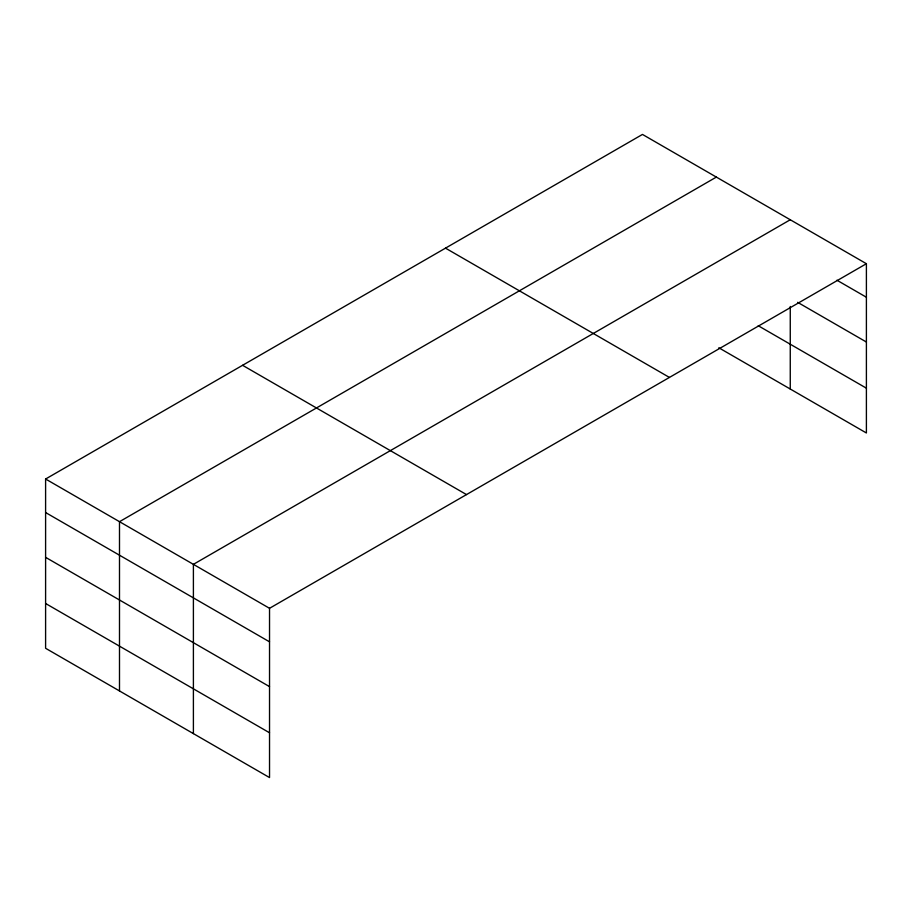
<?xml version="1.0" encoding="UTF-8"?>
<svg xmlns="http://www.w3.org/2000/svg" width="912" height="912" viewBox="0 0 912 912"><rect width="100%" height="100%" fill="white"/><g stroke="black" fill="none" stroke-linecap="round" stroke-linejoin="round"><path stroke-width="1.37" d="M866.4 263.716L642.47 134.429L45.6 479.017L45.6 648.284L269.53 777.571L269.53 608.304L866.4 263.716L866.4 432.983L718.827 347.78M716.365 177.088L119.495 521.687L119.495 690.954M790.259 219.758L193.401 564.346L193.401 733.613M836.931 280.212L866.4 297.232M797.635 302.328L866.4 342.023M758.237 325.732L866.4 388.181M445.501 248.144L669.431 377.431M242.569 365.302L466.499 494.589M45.6 479.017L269.53 608.304M45.6 512.544L269.53 641.831M45.6 557.335L269.53 686.622M45.6 603.493L269.53 732.781M790.259 306.466L790.259 389.025"/></g></svg>
